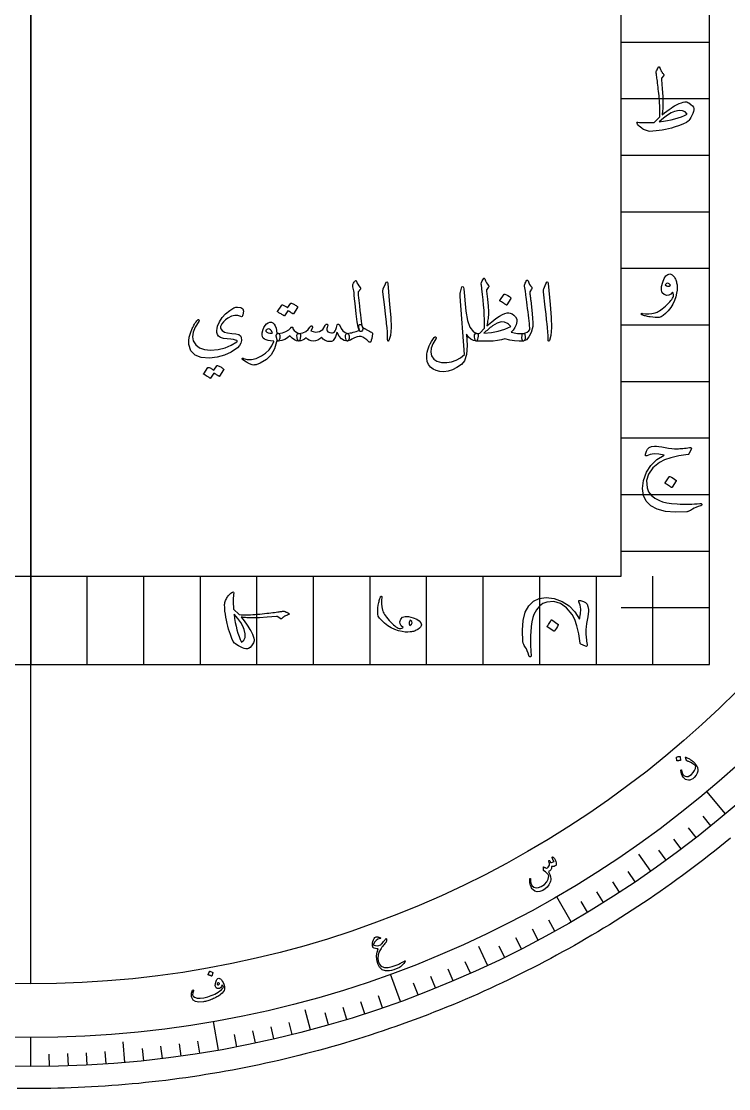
# Model space of a CAD drawing. Header units: millimetres. Extents: x -75 to 75, y -75 to 97.
# Drawn here: x -0.6 to 47.5, y -75 to -2.4 of the extents above; entities that cross this region are included whole.
import ezdxf

# ---------------------------------------------------------------- set-up
doc = ezdxf.new("R2010")
doc.units = ezdxf.units.MM
for name, color, linetype in [('CUT_OUTER', 1, 'Continuous'), ('ENGRAVE', 7, 'Continuous'), ('ENGRAVE_FINE', 8, 'Continuous'), ('TEXT', 5, 'Continuous')]:
    doc.layers.add(name, color=color, linetype=linetype)

msp = doc.modelspace()

# ---------------------------------------------------------------- linework, layer by layer
at = {"layer": 'CUT_OUTER'}
msp.add_lwpolyline([(47.5795, -57.9758), (47.2229, -58.2666), (46.8645, -58.5553), (46.5043, -58.8417), (46.1424, -59.126), (45.7787, -59.408), (45.4133, -59.6878), (45.0462, -59.9653), (44.6774, -60.2406), (44.307, -60.5136), (43.9348, -60.7843), (43.561, -61.0527), (43.1856, -61.3189), (42.8086, -61.5827), (42.4299, -61.8442), (42.0496, -62.1034), (41.6678, -62.3602), (41.2843, -62.6147), (40.8994, -62.8669), (40.5129, -63.1166), (40.1248, -63.364), (39.7353, -63.609), (39.3442, -63.8516), (38.9517, -64.0918), (38.5577, -64.3296), (38.1623, -64.565), (37.7654, -64.798), (37.3671, -65.0285), (36.9674, -65.2565), (36.5663, -65.4821), (36.1638, -65.7053), (35.7599, -65.9259), (35.3548, -66.1441), (34.9482, -66.3598), (34.5404, -66.573), (34.1313, -66.7837), (33.7208, -66.9918), (33.3092, -67.1975), (32.8962, -67.4006), (32.482, -67.6012), (32.0666, -67.7992), (31.65, -67.9947), (31.2322, -68.1876), (30.8132, -68.378), (30.3931, -68.5657), (29.9718, -68.7509), (29.5494, -68.9335), (29.1259, -69.1136), (28.7013, -69.291), (28.2756, -69.4658), (27.8488, -69.638), (27.421, -69.8075), (26.9921, -69.9745), (26.5623, -70.1388), (26.1314, -70.3004), (25.6996, -70.4594), (25.2667, -70.6158), (24.833, -70.7695), (24.3983, -70.9205), (23.9627, -71.0689), (23.5261, -71.2146), (23.0887, -71.3576), (22.6504, -71.498), (22.2113, -71.6356), (21.7714, -71.7705), (21.3306, -71.9028), (20.889, -72.0323), (20.4466, -72.1591), (20.0035, -72.2832), (19.5596, -72.4046), (19.1149, -72.5232), (18.6696, -72.6392), (18.2235, -72.7523), (17.7768, -72.8628), (17.3294, -72.9705), (16.8813, -73.0755), (16.4326, -73.1777), (15.9833, -73.2771), (15.5334, -73.3738), (15.0828, -73.4677), (14.6318, -73.5589), (14.1801, -73.6473), (13.728, -73.7329), (13.2753, -73.8158), (12.8221, -73.8958), (12.3685, -73.9731), (11.9144, -74.0476), (11.4598, -74.1193), (11.0048, -74.1882), (10.5494, -74.2544), (10.0936, -74.3177), (9.6374, -74.3782), (9.1808, -74.436), (8.7239, -74.4909), (8.2667, -74.543), (7.8091, -74.5923), (7.3513, -74.6389), (6.8932, -74.6826), (6.4348, -74.7234), (5.9762, -74.7615), (5.5173, -74.7968), (5.0583, -74.8292), (4.5991, -74.8589), (4.1396, -74.8857), (3.6801, -74.9097), (3.2204, -74.9308), (2.7605, -74.9492), (2.3006, -74.9647), (1.8406, -74.9774), (1.3805, -74.9873), (0.9204, -74.9944), (0.4602, -74.9986), (0, -75), (-0.4602, -74.9986), (-0.9204, -74.9944)], dxfattribs=at)
at = {"layer": 'ENGRAVE'}
for points in [[(0, -67.875), (0, 67.875)], [(-46.155, 0), (-46.155, -46.155), (46.155, -46.155), (46.155, 0)], [(-40.1549, 0), (-40.1549, -40.1549), (40.1549, -40.1549), (40.1549, 0)], [(0, 0), (0, -46.155)], [(46.155, -3.8463), (40.1549, -3.8463)], [(46.155, -7.6925), (40.1549, -7.6925)], [(46.155, -11.5388), (40.1549, -11.5388)], [(46.155, -15.385), (40.1549, -15.385)], [(46.155, -19.2312), (40.1549, -19.2312)], [(46.155, -23.0775), (40.1549, -23.0775)], [(46.155, -26.9237), (40.1549, -26.9237)], [(46.155, -30.77), (40.1549, -30.77)], [(46.155, -34.6163), (40.1549, -34.6163)], [(46.155, -38.4625), (40.1549, -38.4625)], [(0, -46.155), (0, -40.1549)], [(0, -46.155), (0, -40.1549)], [(3.8463, -46.155), (3.8463, -40.1549)], [(7.6925, -46.155), (7.6925, -40.1549)], [(11.5388, -46.155), (11.5388, -40.1549)], [(15.385, -46.155), (15.385, -40.1549)], [(19.2312, -46.155), (19.2312, -40.1549)], [(23.0775, -46.155), (23.0775, -40.1549)], [(26.9237, -46.155), (26.9237, -40.1549)], [(30.77, -46.155), (30.77, -40.1549)], [(34.6163, -46.155), (34.6163, -40.1549)], [(38.4625, -46.155), (38.4625, -40.1549)], [(42.3088, -46.155), (42.3088, -40.1549)], [(46.155, -42.3088), (40.1549, -42.3088)], [(47.2449, -56.3043), (45.9794, -54.7961)], [(42.1579, -60.2077), (41.3513, -59.0557)], [(36.75, -63.6529), (35.7656, -61.9479)], [(31.0624, -66.6136), (30.4681, -65.3391)], [(25.1385, -69.0674), (24.4651, -67.2174)], [(19.0232, -70.9955), (18.6592, -69.6372)], [(12.7631, -72.3834), (12.4213, -70.4445)], [(0, -73.5), (0, -71.5312)], [(6.4059, -73.2203), (6.2834, -71.8194)]]:
    msp.add_lwpolyline(points, dxfattribs=at)
for radius in [73.5, 73.5, 71.5312, 67.875, 67.875]:
    msp.add_circle((0, 0), radius, dxfattribs=at)
at = {"layer": 'ENGRAVE_FINE'}
for points in [[(46.255, -57.1202), (45.7241, -56.4645)], [(45.2511, -57.9188), (44.7317, -57.2539)], [(44.2334, -58.6997), (43.7256, -58.0259)], [(43.2022, -59.4627), (42.7063, -58.7801)], [(41.1007, -60.9343), (40.6289, -60.2348)], [(40.031, -61.6423), (39.5714, -60.9347)], [(38.9491, -62.3315), (38.5019, -61.616)], [(37.8553, -63.0018), (37.4207, -62.2786)], [(35.6335, -64.2845), (35.2244, -63.5466)], [(34.5062, -64.8966), (34.11, -64.1517)], [(32.2203, -66.0614), (31.8504, -65.303)], [(33.3683, -65.489), (32.9852, -64.7372)], [(29.8951, -67.1456), (29.552, -66.3748)], [(27.5336, -68.148), (27.2175, -67.3657)], [(28.7187, -67.6571), (28.3891, -66.8804)], [(26.34, -68.6182), (26.0377, -67.8305)], [(23.9293, -69.4956), (23.6546, -68.6978)], [(21.4893, -70.2884), (21.2426, -69.4815)], [(22.7127, -69.9027), (22.452, -69.1002)], [(20.2593, -70.6527), (20.0268, -69.8417)], [(15.2815, -71.8938), (15.1061, -71.0685)], [(16.5339, -71.6162), (16.3441, -70.7941)], [(17.7813, -71.3167), (17.5771, -70.498)], [(11.4979, -72.5951), (11.3659, -71.7617)], [(14.0245, -72.1496), (13.8635, -71.3214)], [(3.8467, -73.3993), (3.8025, -72.5567)], [(5.1271, -73.321), (5.0682, -72.4793)], [(7.6828, -73.0974), (7.5946, -72.2582)], [(8.9574, -72.9521), (8.8546, -72.1147)], [(10.2292, -72.7847), (10.1118, -71.9492)], [(1.2828, -73.4888), (1.268, -72.6452)], [(2.5651, -73.4552), (2.5357, -72.612)]]:
    msp.add_lwpolyline(points, dxfattribs=at)
at = {"layer": 'TEXT'}
for points in [[(42.5336, -5.8367), (42.5612, -5.7735), (42.5859, -5.7176), (42.6077, -5.669), (42.6265, -5.6276), (42.6421, -5.5939), (42.6541, -5.5681), (42.6625, -5.5503), (42.6672, -5.5405), (42.677, -5.5278), (42.6889, -5.5188), (42.7031, -5.5133), (42.7194, -5.5115), (42.7329, -5.5137), (42.7441, -5.5202), (42.7532, -5.5311), (42.7601, -5.5463), (42.7906, -5.6204), (42.8181, -5.6857), (42.8428, -5.7423), (42.8646, -5.7902), (42.8771, -5.8113), (42.8915, -5.8338), (42.9076, -5.8577), (42.9256, -5.8831), (42.9457, -5.91), (42.9684, -5.9383), (42.9936, -5.968), (43.0214, -5.9993), (43.0388, -6.0308), (43.0446, -6.0617), (43.0388, -6.0918), (43.0214, -6.1212), (42.911, -6.2664), (42.8962, -6.2899), (42.8864, -6.3143), (42.8817, -6.3393), (42.882, -6.3651), (42.9386, -7.0042), (42.9749, -7.522), (42.9909, -7.9187), (42.9865, -8.1942), (42.9805, -8.297), (42.9742, -8.3908), (42.9675, -8.4756), (42.9604, -8.5513), (42.953, -8.6182), (42.9452, -8.6768), (42.937, -8.7271), (42.9285, -8.769), (43.1021, -8.6362), (43.2631, -8.5164), (43.4113, -8.4097), (43.5469, -8.3161), (43.6694, -8.2352), (43.7784, -8.1666), (43.874, -8.1103), (43.9562, -8.0664), (44.1025, -8.0011), (44.2393, -7.9503), (44.3667, -7.914), (44.4846, -7.8922), (44.5471, -7.8904), (44.6124, -7.9024), (44.6806, -7.9281), (44.7517, -7.9677), (44.8925, -8.0675), (44.9956, -8.1637), (45.0609, -8.2562), (45.0885, -8.3451), (45.0867, -8.4442), (45.0638, -8.5556), (45.0199, -8.6794), (44.955, -8.8155), (44.8824, -8.9494), (44.8156, -9.0608), (44.7546, -9.1497), (44.6995, -9.2161), (44.5863, -9.2999), (44.3917, -9.3947), (44.1159, -9.5003), (43.7588, -9.6168), (43.5598, -9.6745), (43.3574, -9.7256), (43.1518, -9.7703), (42.943, -9.8084), (42.7316, -9.8403), (42.5184, -9.8665), (42.3034, -9.8868), (42.0865, -9.9013), (42.0072, -9.8853), (41.9319, -9.8665), (41.8606, -9.8447), (41.7933, -9.82), (41.7292, -9.7924), (41.6677, -9.7619), (41.6087, -9.7285), (41.5523, -9.6923), (41.4532, -9.6197), (41.3708, -9.5471), (41.3052, -9.4745), (41.2562, -9.4019), (41.2293, -9.3417), (41.2242, -9.3003), (41.2409, -9.2778), (41.2794, -9.2742), (41.3881, -9.2871), (41.5051, -9.2967), (41.6305, -9.303), (41.7642, -9.3061), (41.9063, -9.3059), (42.0568, -9.3025), (42.2155, -9.2958), (42.3826, -9.2858), (42.7659, -8.9084), (42.773, -8.7567), (42.7768, -8.6035), (42.7773, -8.4489), (42.7746, -8.2929), (42.769, -8.135), (42.7608, -7.975), (42.7501, -7.8127), (42.7369, -7.6483), (42.722, -7.4856), (42.7064, -7.3282), (42.69, -7.1764), (42.673, -7.0299), (42.6559, -6.8886), (42.6396, -6.7519), (42.624, -6.62), (42.6091, -6.4928), (42.5951, -6.3751), (42.5822, -6.2714), (42.5705, -6.182), (42.5597, -6.1067), (42.5501, -6.0452), (42.5416, -5.9971), (42.5342, -5.9624), (42.5278, -5.9412), (42.5238, -5.9172), (42.5235, -5.8918), (42.5267, -5.865), (42.5336, -5.8367)], [(43.7762, -8.5542), (43.5516, -8.6474), (43.3015, -8.7937), (43.0261, -8.9929), (42.7252, -9.2451), (43.0168, -9.209), (43.2936, -9.1646), (43.5554, -9.1118), (43.8024, -9.0506), (44.0341, -8.9819), (44.2502, -8.9062), (44.4507, -8.8236), (44.6356, -8.7342), (44.51, -8.5792), (44.325, -8.4975), (44.0804, -8.4892), (43.7762, -8.5542)], [(42.9749, -20.151), (43.0809, -19.9049), (43.1956, -19.73), (43.319, -19.6262), (43.4511, -19.5935), (43.5338, -19.6081), (43.6136, -19.6516), (43.6906, -19.7242), (43.7646, -19.8258), (43.8002, -19.8846), (43.8314, -19.9448), (43.8582, -20.0065), (43.8807, -20.0697), (43.9, -20.1346), (43.917, -20.2018), (43.9319, -20.2711), (43.9446, -20.3426), (43.9566, -20.5019), (43.9461, -20.6895), (43.913, -20.9055), (43.8575, -21.1497), (43.7755, -21.4027), (43.663, -21.6447), (43.52, -21.8759), (43.3465, -22.0962), (43.1647, -22.2882), (43.0025, -22.4286), (42.8599, -22.5175), (42.7369, -22.5549), (42.6113, -22.5614), (42.4668, -22.5578), (42.3035, -22.544), (42.1214, -22.5201), (42.029, -22.505), (41.9435, -22.4889), (41.865, -22.4716), (41.7933, -22.4533), (41.7281, -22.4346), (41.6692, -22.4163), (41.6164, -22.3983), (41.5697, -22.3807), (41.5421, -22.3655), (41.5233, -22.3488), (41.5131, -22.3306), (41.5117, -22.311), (41.5207, -22.2914), (41.5363, -22.2791), (41.5585, -22.274), (41.5871, -22.2762), (41.8111, -22.298), (42.0299, -22.2994), (42.2437, -22.2805), (42.4523, -22.2414), (42.5167, -22.2214), (42.5881, -22.1905), (42.6663, -22.1488), (42.7514, -22.0962), (42.8434, -22.0327), (42.9423, -21.9583), (43.048, -21.873), (43.1607, -21.7768), (43.2711, -21.6774), (43.3698, -21.5823), (43.4569, -21.4916), (43.5324, -21.4052), (43.5959, -21.3228), (43.647, -21.2441), (43.6859, -21.1689), (43.7124, -21.0975), (43.6971, -20.9893), (43.6804, -20.9087), (43.6623, -20.8558), (43.6427, -20.8303), (43.5247, -20.9693), (43.3915, -21.0437), (43.2431, -21.0535), (43.0794, -20.9987), (42.9444, -20.8804), (42.882, -20.6997), (42.8922, -20.4565), (42.9749, -20.151)], [(22.311, -21.3936), (22.3477, -21.7594), (22.3822, -22.0846), (22.4145, -22.3691), (22.4446, -22.613), (22.4725, -22.8158), (22.4983, -22.9773), (22.5219, -23.0975), (22.5433, -23.1762), (22.5745, -23.2778), (22.581, -23.362), (22.5629, -23.4288), (22.5201, -23.4782), (22.4674, -23.5054), (22.4199, -23.5057), (22.3774, -23.4792), (22.3401, -23.4259), (22.2744, -23.2223), (22.2051, -22.8496), (22.1321, -22.3078), (22.0555, -21.5968), (22.0283, -21.2909), (22.0047, -21.0466), (21.9848, -20.8641), (21.9684, -20.7432), (21.9046, -20.4761), (21.8962, -20.429), (21.8944, -20.3861), (21.8991, -20.3477), (21.9104, -20.3136), (21.9601, -20.2301), (21.9989, -20.1655), (22.0269, -20.1198), (22.0439, -20.0929), (22.0788, -20.0534), (22.1078, -20.0392), (22.131, -20.0504), (22.1484, -20.0871), (22.18, -20.1909), (22.2341, -20.299), (22.3107, -20.4115), (22.4097, -20.5284), (22.4279, -20.5516), (22.4359, -20.5749), (22.4337, -20.5981), (22.4214, -20.6213), (22.4016, -20.6494), (22.3829, -20.6757), (22.3653, -20.7002), (22.3488, -20.7229), (22.3333, -20.7438), (22.319, -20.7628), (22.3058, -20.7801), (22.2936, -20.7955), (22.2762, -20.8216), (22.2646, -20.8478), (22.2588, -20.8739), (22.2588, -20.9), (22.2664, -20.957), (22.2776, -21.0583), (22.2925, -21.2038), (22.311, -21.3936)], [(24.1169, -20.2671), (24.1724, -20.1597), (24.217, -20.1219), (24.2508, -20.1539), (24.2737, -20.2555), (24.4072, -21.6781), (24.4867, -22.5513), (24.5045, -23.2488), (24.4606, -23.7707), (24.355, -24.1169), (24.3357, -24.1452), (24.3187, -24.1604), (24.3038, -24.1626), (24.2911, -24.1517), (24.2809, -24.1347), (24.2737, -24.1125), (24.2693, -24.0853), (24.2679, -24.053), (24.2679, -23.8015), (24.2562, -23.5348), (24.233, -23.2528), (24.1982, -22.9556), (24.1906, -22.8779), (24.1677, -22.6681), (24.1296, -22.3263), (24.0762, -21.8523), (23.9485, -20.8013), (23.9456, -20.7454), (23.9485, -20.6939), (23.9572, -20.6467), (23.9717, -20.6039)], [(32.2345, -24.0182), (32.0015, -24.082), (31.738, -24.1285), (31.4441, -24.1575), (31.1196, -24.1691), (30.9569, -24.1713), (30.8112, -24.172), (30.6825, -24.1713), (30.5709, -24.1691), (30.4764, -24.1662), (30.3989, -24.1633), (30.3385, -24.1604), (30.2951, -24.1575), (30.2722, -24.1448), (30.2501, -24.1183), (30.2287, -24.078), (30.208, -24.024), (30.1677, -23.8603), (30.1688, -23.7409), (30.2113, -23.6658), (30.2951, -23.6349), (30.5448, -23.6291), (30.8641, -23.2865), (30.8638, -23.0006), (30.8569, -22.7001), (30.8435, -22.3851), (30.8235, -22.0555), (30.797, -21.7119), (30.764, -21.3544), (30.7244, -20.9831), (30.6783, -20.5981), (30.6727, -20.5429), (30.6674, -20.4936), (30.6625, -20.45), (30.658, -20.4123), (30.6535, -20.3803), (30.6486, -20.3542), (30.6433, -20.3339), (30.6377, -20.3194), (30.6377, -20.2642), (30.6609, -20.18), (30.7074, -20.0668), (30.777, -19.9245), (30.7865, -19.9093), (30.7974, -19.8984), (30.8097, -19.8919), (30.8235, -19.8897), (30.8373, -19.8922), (30.8496, -19.8998), (30.8605, -19.9125), (30.87, -19.9303), (30.9309, -20.0751), (30.9919, -20.196), (31.0529, -20.2929), (31.1138, -20.3658), (31.14, -20.3992), (31.1487, -20.4355), (31.14, -20.4747), (31.1138, -20.5168), (31.0151, -20.6445), (31.0031, -20.6656), (30.9962, -20.6939), (30.9944, -20.7295), (30.9977, -20.7723), (31.0619, -21.321), (31.1037, -21.7826), (31.1229, -22.1572), (31.1196, -22.4446), (31.1153, -22.4959), (31.108, -22.5571), (31.0979, -22.628), (31.0848, -22.7088), (31.0692, -22.799), (31.0514, -22.8982), (31.0314, -23.0066), (31.0093, -23.124), (31.3436, -22.8521), (31.6321, -22.6347), (31.8749, -22.4718), (32.0719, -22.3633), (32.2429, -22.2932), (32.3898, -22.2515), (32.5129, -22.2381), (32.6119, -22.253), (32.7415, -22.307), (32.8573, -22.3938), (32.9592, -22.5132), (33.0474, -22.6652), (33.059, -22.6954), (33.0648, -22.7335), (33.0648, -22.7795), (33.059, -22.8336), (33.0039, -23.0467), (32.9197, -23.2386), (32.8065, -23.4096), (32.6642, -23.5594), (32.7738, -23.5861), (32.8819, -23.6081), (32.9886, -23.6253), (33.0939, -23.6378), (33.1977, -23.6453), (33.3, -23.6473), (33.4009, -23.6438), (33.5003, -23.6349), (33.5374, -23.6371), (33.5671, -23.6553), (33.5896, -23.6894), (33.6049, -23.7395), (33.6241, -23.8443), (33.6295, -23.9325), (33.6212, -24.004), (33.5991, -24.0588), (33.5689, -24.102), (33.5424, -24.1328), (33.5196, -24.1514), (33.5003, -24.1575), (33.2078, -24.1662), (32.8994, -24.1459), (32.5749, -24.0966), (32.2345, -24.0182)], [(33.5874, -20.3252), (33.6266, -20.2305), (33.6571, -20.1553), (33.6789, -20.0998), (33.692, -20.0639), (33.7021, -20.041), (33.7152, -20.0247), (33.7312, -20.0149), (33.75, -20.0116), (33.7714, -20.0152), (33.7892, -20.0261), (33.8034, -20.0443), (33.8139, -20.0697), (33.8622, -20.1942), (33.9199, -20.3063), (33.987, -20.4061), (34.0636, -20.4936), (34.085, -20.5215), (34.0912, -20.5531), (34.0821, -20.5883), (34.0578, -20.6271), (33.93, -20.8071), (33.9387, -20.8877), (33.9474, -20.9668), (33.9562, -21.0445), (33.9649, -21.1207), (33.9736, -21.1954), (33.9823, -21.2687), (33.991, -21.3406), (33.9997, -21.411), (34.0799, -22.0628), (34.1289, -22.5723), (34.1467, -22.9396), (34.1333, -23.1646), (34.0237, -23.5729), (33.8807, -23.8745), (33.7043, -24.0693), (33.4945, -24.1575), (33.4887, -24.1575), (33.4829, -24.1575), (33.4771, -24.1575), (33.4713, -24.1575), (33.4368, -24.1249), (33.4147, -24.0501), (33.4049, -23.9332), (33.4074, -23.7743), (33.4129, -23.7155), (33.4292, -23.6727), (33.4564, -23.6458), (33.4945, -23.6349), (33.6419, -23.6055), (33.7645, -23.5522), (33.8625, -23.4749), (33.9358, -23.3736), (33.9309, -23.2521), (33.922, -23.1138), (33.9092, -22.9588), (33.8923, -22.7872), (33.8718, -22.5995), (33.848, -22.3967), (33.821, -22.1786), (33.7907, -21.9452), (33.7627, -21.7159), (33.737, -21.5097), (33.7134, -21.3268), (33.692, -21.1671), (33.6735, -21.0307), (33.6586, -20.9174), (33.6473, -20.8274), (33.6397, -20.7607), (33.5816, -20.4297), (33.5798, -20.397), (33.5802, -20.3687), (33.5827, -20.3448), (33.5874, -20.3252)], [(35.0275, -20.2671), (35.083, -20.1597), (35.1276, -20.1219), (35.1614, -20.1539), (35.1843, -20.2555), (35.3178, -21.6781), (35.3973, -22.5513), (35.4151, -23.2488), (35.3712, -23.7707), (35.2655, -24.1169), (35.2463, -24.1452), (35.2293, -24.1604), (35.2144, -24.1626), (35.2017, -24.1517), (35.1915, -24.1347), (35.1843, -24.1125), (35.1799, -24.0853), (35.1784, -24.053), (35.1784, -23.8015), (35.1668, -23.5348), (35.1436, -23.2528), (35.1088, -22.9556), (35.1011, -22.8779), (35.0783, -22.6681), (35.0402, -22.3263), (34.9868, -21.8523), (34.8591, -20.8013), (34.8562, -20.7454), (34.8591, -20.6939), (34.8678, -20.6467), (34.8823, -20.6039)], [(43.5033, -20.3658), (43.4177, -20.262), (43.3291, -20.2236), (43.2377, -20.2504), (43.1433, -20.3426), (43.2202, -20.405), (43.3059, -20.4297), (43.4003, -20.4166), (43.5033, -20.3658)], [(29.5867, -22.1368), (29.6901, -22.761), (29.8611, -23.2227), (30.0995, -23.5217), (30.4054, -23.6582), (30.425, -23.6872), (30.4316, -23.7453), (30.425, -23.8324), (30.4054, -23.9485), (30.3858, -24.0399), (30.3619, -24.1053), (30.3336, -24.1445), (30.3009, -24.1575), (30.1028, -24.1285), (29.9264, -24.0414), (29.7718, -23.8962), (29.639, -23.693), (29.6698, -24.4624), (29.623, -25.0634), (29.4985, -25.4959), (29.2964, -25.7601), (28.9756, -25.9688), (28.6693, -26.1187), (28.3775, -26.2098), (28.1002, -26.2421), (27.8233, -26.2272), (27.5791, -26.171), (27.3675, -26.0733), (27.1886, -25.9343), (27.051, -25.7594), (26.9636, -25.554), (26.9262, -25.3181), (26.9389, -25.0517), (26.9645, -24.9095), (27.0006, -24.7672), (27.0472, -24.625), (27.1044, -24.4827), (27.1724, -24.3404), (27.2517, -24.1982), (27.3423, -24.0559), (27.4441, -23.9136), (27.4593, -23.8984), (27.476, -23.8875), (27.4941, -23.881), (27.5137, -23.8788), (27.5301, -23.881), (27.5442, -23.8875), (27.5562, -23.8984), (27.566, -23.9136), (27.5714, -23.9322), (27.5704, -23.9528), (27.5627, -23.9757), (27.5486, -24.0007), (27.3493, -24.3452), (27.2336, -24.6525), (27.2013, -24.9229), (27.2524, -25.1563), (27.4023, -25.3816), (27.6255, -25.5351), (27.922, -25.6168), (28.2918, -25.6266), (28.6192, -25.5743), (28.9276, -25.464), (29.2173, -25.2956), (29.488, -25.0692), (29.2093, -21.1207), (29.2031, -21.0263), (29.202, -20.9465), (29.206, -20.8812), (29.2151, -20.8303), (29.3254, -20.482), (29.3675, -20.4522), (29.4009, -20.4616), (29.4256, -20.5103), (29.4415, -20.5981)], [(32.1881, -20.9813), (32.1953, -20.9741), (32.2055, -20.9697), (32.2185, -20.9683), (32.2345, -20.9697), (32.3474, -21.0154), (32.4537, -21.0713), (32.5535, -21.1374), (32.6468, -21.2136), (32.6558, -21.2252), (32.6598, -21.2368), (32.6587, -21.2484), (32.6526, -21.26), (32.3797, -21.7013), (32.3695, -21.7119), (32.3564, -21.7144), (32.3405, -21.709), (32.3216, -21.6955), (32.3053, -21.6839), (32.2795, -21.6665), (32.2443, -21.6433), (32.1997, -21.6142), (32.1449, -21.5794), (32.0792, -21.5388), (32.0026, -21.4923), (31.9151, -21.44), (31.9035, -21.4313), (31.8977, -21.4226), (31.8977, -21.4139), (31.9035, -21.4052)], [(17.6774, -21.591), (17.6846, -21.5838), (17.6948, -21.5794), (17.7078, -21.5779), (17.7238, -21.5794), (17.781, -21.6008), (17.8363, -21.6244), (17.8899, -21.6502), (17.9416, -21.6781), (17.9918, -21.7086), (18.041, -21.742), (18.0891, -21.7783), (18.1361, -21.8175), (18.1452, -21.8294), (18.1492, -21.8421), (18.1481, -21.8556), (18.1419, -21.8697), (17.8632, -22.311), (17.8556, -22.3168), (17.8443, -22.3168), (17.8294, -22.311), (17.8109, -22.2994), (17.7982, -22.2887), (17.7775, -22.274), (17.7489, -22.2553), (17.7122, -22.2326), (17.6672, -22.2056), (17.6135, -22.1738), (17.5511, -22.1374), (17.4799, -22.0962), (17.2593, -22.4388), (17.2491, -22.4493), (17.2361, -22.4518), (17.2201, -22.4464), (17.2012, -22.433), (17.1849, -22.4214), (17.1591, -22.4039), (17.1239, -22.3807), (17.0793, -22.3517), (17.0245, -22.3168), (16.9588, -22.2762), (16.8822, -22.2297), (16.7948, -22.1775), (16.7857, -22.1688), (16.7817, -22.1601), (16.7828, -22.1513), (16.789, -22.1426), (17.0735, -21.7188), (17.0807, -21.7115), (17.0909, -21.7071), (17.104, -21.7057), (17.1199, -21.7071), (17.1686, -21.7229), (17.2157, -21.7413), (17.2615, -21.7621), (17.3057, -21.7855), (17.3486, -21.8111), (17.3899, -21.8385), (17.4299, -21.8677), (17.4683, -21.8988)], [(14.2805, -22.4852), (14.0925, -22.4224), (13.8828, -22.4199), (13.6512, -22.4776), (13.3979, -22.5956), (13.2371, -22.7081), (13.1032, -22.8423), (12.9962, -22.9984), (12.916, -23.1762), (12.908, -23.2118), (12.9072, -23.2488), (12.9138, -23.2873), (12.9276, -23.3272), (13.0197, -23.4513), (13.1743, -23.5449), (13.3914, -23.6081), (13.6708, -23.6407), (13.9466, -23.6701), (14.147, -23.7235), (14.2718, -23.8008), (14.3212, -23.902), (14.3266, -24.114), (14.2849, -24.3027), (14.1959, -24.4682), (14.0599, -24.6104), (13.6276, -24.9055), (13.1671, -25.1229), (12.6782, -25.2626), (12.1611, -25.3247), (11.5964, -25.2855), (11.174, -25.1156), (10.8938, -24.8151), (10.7559, -24.384), (10.7479, -24.1474), (10.782, -23.8904), (10.8582, -23.6132), (10.9766, -23.3156), (11.0177, -23.2328), (11.06, -23.153), (11.1034, -23.076), (11.1478, -23.002), (11.1938, -22.9305), (11.2415, -22.8612), (11.291, -22.7941), (11.3424, -22.7291), (11.3699, -22.7022), (11.3946, -22.6914), (11.4164, -22.6964), (11.4353, -22.7175), (11.4458, -22.7436), (11.4483, -22.7698), (11.4429, -22.7959), (11.4295, -22.822), (11.1907, -23.2067), (11.0491, -23.5536), (11.0049, -23.8628), (11.0578, -24.1343), (11.2284, -24.4203), (11.4788, -24.6221), (11.8091, -24.7396), (12.2192, -24.773), (12.7447, -24.7313), (13.2179, -24.6235), (13.6389, -24.4497), (14.0076, -24.2098), (14.0297, -24.1895), (14.0381, -24.1691), (14.0326, -24.1488), (14.0134, -24.1285), (13.9354, -24.0908), (13.8, -24.0588), (13.6073, -24.0327), (13.3573, -24.0124), (13.1029, -23.9812), (12.9087, -23.9224), (12.7748, -23.836), (12.7011, -23.722), (12.667, -23.5881), (12.6576, -23.4477), (12.6728, -23.3007), (12.7127, -23.1472), (12.8423, -22.8456), (13.0219, -22.568), (13.2516, -22.3143), (13.5315, -22.0846), (13.6059, -22.0301), (13.6781, -21.983), (13.7481, -21.943), (13.816, -21.9104), (13.8813, -21.8846), (13.9437, -21.8654), (14.0032, -21.8527), (14.0599, -21.8465), (14.2812, -21.8672), (14.417, -21.9641), (14.467, -22.1372), (14.4315, -22.3865), (14.4046, -22.4537), (14.3705, -22.4925), (14.3291, -22.503), (14.2805, -22.4852)], [(16.7077, -24.2214), (16.5716, -24.6994), (16.3433, -25.0996), (16.0228, -25.4223), (15.6102, -25.6672), (15.5525, -25.6921), (15.4955, -25.7144), (15.4393, -25.7342), (15.3838, -25.7514), (15.3293, -25.7658), (15.2763, -25.7768), (15.2248, -25.7846), (15.1747, -25.7892), (15.0499, -25.7714), (14.8844, -25.7064), (14.6783, -25.5943), (14.4315, -25.435), (14.405, -25.4121), (14.3894, -25.39), (14.3847, -25.3686), (14.3908, -25.3479), (14.4046, -25.3319), (14.4228, -25.3247), (14.4453, -25.3261), (14.4721, -25.3363), (14.7287, -25.4194), (15.0165, -25.419), (15.3355, -25.3352), (15.6857, -25.1679), (15.9717, -24.9737), (16.2083, -24.7454), (16.3956, -24.4831), (16.5335, -24.1866), (16.5324, -24.176), (16.5291, -24.1677), (16.5237, -24.1615), (16.516, -24.1575), (16.3161, -24.1459), (16.1459, -24.1227), (16.0054, -24.0878), (15.8947, -24.0414), (15.8091, -23.9695), (15.7554, -23.8701), (15.7336, -23.7431), (15.7438, -23.5885), (15.747, -23.568), (15.751, -23.5471), (15.7557, -23.5259), (15.7612, -23.5043), (15.7674, -23.482), (15.7743, -23.4586), (15.7819, -23.4341), (15.7902, -23.4085), (15.8584, -23.2426), (15.9412, -23.1051), (16.0385, -22.9958), (16.1502, -22.9149), (16.2645, -22.8706), (16.3694, -22.8714), (16.4649, -22.9171), (16.5509, -23.0078), (16.626, -23.1341), (16.683, -23.2807), (16.7218, -23.4477), (16.7425, -23.6349), (16.7539, -23.6348), (16.765, -23.6342), (16.7757, -23.6333), (16.7861, -23.632), (16.7964, -23.6308), (16.8071, -23.6299), (16.8182, -23.6293), (16.8296, -23.6291), (16.8688, -23.6375), (16.8993, -23.6625), (16.9211, -23.7042), (16.9341, -23.7627), (16.9396, -23.8269), (16.9385, -23.8919), (16.9309, -23.9576), (16.9167, -24.024), (16.8982, -24.0824), (16.8775, -24.1241), (16.8546, -24.1492), (16.8296, -24.1575), (16.7193, -24.1575), (16.7186, -24.1681), (16.7164, -24.1822), (16.7127, -24.2), (16.7077, -24.2214)], [(18.2406, -23.6349), (18.2867, -23.6498), (18.3204, -23.6654), (18.3419, -23.6817), (18.3509, -23.6988), (18.3553, -23.7249), (18.3567, -23.7569), (18.3553, -23.7946), (18.3509, -23.8382), (18.3288, -23.9779), (18.303, -24.0777), (18.2736, -24.1376), (18.2406, -24.1575), (18.0838, -24.1354), (17.927, -24.069), (17.7703, -23.9583), (17.6135, -23.8033), (17.464, -23.9452), (17.2825, -24.0516), (17.0691, -24.1223), (16.8238, -24.1575), (16.7973, -24.1521), (16.7759, -24.1358), (16.7596, -24.1085), (16.7483, -24.0704), (16.7019, -23.8266), (16.6968, -23.7993), (16.699, -23.7699), (16.7084, -23.7384), (16.7251, -23.7046), (16.7443, -23.6785), (16.7672, -23.6582), (16.7937, -23.6436), (16.8238, -23.6349), (17.117, -23.5914), (17.358, -23.513), (17.5467, -23.3998), (17.6832, -23.2517), (17.6991, -23.2314), (17.718, -23.2169), (17.7398, -23.2081), (17.7645, -23.2052), (17.7873, -23.2085), (17.8037, -23.2183), (17.8135, -23.2346), (17.8167, -23.2575), (17.8174, -23.2793), (17.8196, -23.2982), (17.8233, -23.3141), (17.8283, -23.3272), (17.926, -23.4444), (18.0272, -23.5348), (18.1321, -23.5983), (18.2406, -23.6349)], [(18.9838, -23.2169), (19.002, -23.1853), (19.0216, -23.1602), (19.0426, -23.1417), (19.0651, -23.1298), (19.0876, -23.125), (19.1087, -23.1283), (19.1283, -23.1396), (19.1464, -23.1588), (19.1591, -23.1846), (19.1624, -23.2154), (19.1562, -23.2513), (19.1406, -23.2923), (19.1292, -23.313), (19.1181, -23.3344), (19.1074, -23.3566), (19.0971, -23.3794), (19.0864, -23.4027), (19.0746, -23.4259), (19.0617, -23.4491), (19.0477, -23.4723), (19.3725, -23.5555), (19.6443, -23.5203), (19.8632, -23.3667), (20.029, -23.0949), (20.0468, -23.0633), (20.0653, -23.0383), (20.0846, -23.0198), (20.1045, -23.0078), (20.127, -23.0027), (20.1481, -23.0049), (20.1677, -23.0144), (20.1858, -23.031), (20.1992, -23.0535), (20.2047, -23.0804), (20.2021, -23.1116), (20.1916, -23.1472), (20.1619, -23.2332), (20.1423, -23.3054), (20.1328, -23.3638), (20.1336, -23.4085), (20.1535, -23.472), (20.196, -23.5232), (20.2609, -23.562), (20.3484, -23.5885), (20.4435, -23.6001), (20.5255, -23.5943), (20.5945, -23.5711), (20.6503, -23.5304), (20.699, -23.464), (20.7462, -23.3635), (20.7919, -23.2288), (20.8362, -23.0601), (20.8427, -23.0398), (20.8565, -23.0252), (20.8775, -23.0165), (20.9058, -23.0136), (20.9349, -23.0165), (20.9581, -23.0252), (20.9755, -23.0398), (20.9871, -23.0601), (21.1004, -23.2985), (21.231, -23.4738), (21.3791, -23.5859), (21.5446, -23.6349), (21.579, -23.6494), (21.607, -23.6814), (21.6284, -23.7307), (21.6433, -23.7975), (21.6538, -23.8697), (21.6563, -23.9354), (21.6509, -23.9946), (21.6375, -24.0472), (21.6186, -24.0955), (21.5968, -24.1299), (21.5721, -24.1506), (21.5446, -24.1575), (21.3225, -24.1216), (21.1323, -24.0138), (20.9741, -23.8342), (20.8478, -23.5827), (20.8416, -23.5696), (20.8347, -23.5653), (20.8271, -23.5696), (20.8187, -23.5827), (20.765, -23.7478), (20.7142, -23.8832), (20.6663, -23.9888), (20.6213, -24.0646), (20.5723, -24.1187), (20.5182, -24.159), (20.4591, -24.1855), (20.3949, -24.1982), (20.2014, -24.1855), (20.0334, -24.1299), (19.8908, -24.0316), (19.7735, -23.8904), (19.6538, -24.0073), (19.521, -24.0908), (19.3751, -24.1408), (19.2161, -24.1575), (19.0633, -24.1434), (18.9301, -24.1009), (18.8165, -24.0301), (18.7226, -23.9311), (18.6075, -24.0301), (18.4888, -24.1009), (18.3665, -24.1434), (18.2406, -24.1575), (18.1909, -24.1332), (18.1521, -24.0603), (18.1241, -23.9387), (18.1071, -23.7685), (18.1132, -23.7166), (18.1375, -23.677), (18.18, -23.6498), (18.2406, -23.6349), (18.5026, -23.5936), (18.7138, -23.5101), (18.8742, -23.3845), (18.9838, -23.2169)], [(22.3575, -23.0427), (22.4257, -23.0369), (22.4794, -23.0543), (22.5186, -23.0949), (22.5433, -23.1588), (22.5545, -23.1904), (22.5767, -23.2212), (22.6097, -23.2513), (22.6536, -23.2807), (22.6812, -23.2962), (22.7117, -23.3134), (22.7451, -23.3324), (22.7814, -23.3533), (22.8206, -23.3753), (22.8627, -23.3976), (22.9077, -23.4203), (22.9556, -23.4433), (23.0448, -23.4865), (23.1152, -23.5232), (23.1668, -23.5533), (23.1994, -23.5769), (23.2216, -23.5976), (23.2357, -23.619), (23.2419, -23.6411), (23.2401, -23.664), (23.2158, -23.8374), (23.1893, -23.9862), (23.1606, -24.1103), (23.1298, -24.2098), (23.1218, -24.2225), (23.1094, -24.2316), (23.0927, -24.237), (23.0717, -24.2388), (23.0452, -24.2377), (23.0238, -24.2345), (23.0075, -24.229), (22.9962, -24.2214), (22.8496, -24.0853), (22.7117, -23.979), (22.5825, -23.9024), (22.462, -23.8556), (22.3401, -23.8454), (22.1949, -23.873), (22.0265, -23.9383), (21.8349, -24.0414), (21.7423, -24.0922), (21.6621, -24.1285), (21.5943, -24.1503), (21.5388, -24.1575), (21.5119, -24.1528), (21.4894, -24.1387), (21.4713, -24.1151), (21.4575, -24.082), (21.4103, -23.893), (21.4081, -23.7554), (21.4509, -23.6694), (21.5388, -23.6349), (21.6327, -23.624), (21.7289, -23.6088), (21.8273, -23.5892), (21.9278, -23.5653), (22.0301, -23.5366), (22.1339, -23.5028), (22.2392, -23.464), (22.3459, -23.4201), (22.3118, -23.2637), (22.3023, -23.1486), (22.3176, -23.075), (22.3575, -23.0427)], [(32.4261, -22.9556), (32.2254, -22.8641), (31.9892, -22.8627), (31.7174, -22.9512), (31.41, -23.1298), (31.3296, -23.186), (31.251, -23.2444), (31.1743, -23.305), (31.0993, -23.3678), (31.0262, -23.4321), (30.9549, -23.497), (30.8854, -23.5627), (30.8177, -23.6291), (31.3214, -23.579), (31.7932, -23.4869), (32.2331, -23.3526), (32.641, -23.1762), (32.6058, -23.1232), (32.5582, -23.0688), (32.4983, -23.0129), (32.4261, -22.9556)], [(16.4289, -23.5711), (16.368, -23.4647), (16.3012, -23.3896), (16.2286, -23.3457), (16.1502, -23.333), (16.1034, -23.3453), (16.0617, -23.3649), (16.025, -23.3918), (15.9935, -23.4259), (15.9833, -23.444), (15.9818, -23.4636), (15.9891, -23.4847), (16.0051, -23.5072), (16.0649, -23.5598), (16.1517, -23.5957), (16.2653, -23.615), (16.4057, -23.6175), (16.4202, -23.6146), (16.4289, -23.6059), (16.4318, -23.5914), (16.4289, -23.5711)], [(12.6547, -25.8356), (12.6619, -25.8284), (12.6721, -25.824), (12.6851, -25.8226), (12.7011, -25.824), (12.7583, -25.8454), (12.8136, -25.869), (12.8671, -25.8948), (12.9189, -25.9227), (12.9691, -25.9532), (13.0183, -25.9866), (13.0664, -26.0229), (13.1134, -26.0621), (13.1225, -26.0741), (13.1264, -26.0868), (13.1254, -26.1002), (13.1192, -26.1144), (12.8405, -26.5557), (12.8328, -26.5615), (12.8216, -26.5615), (12.8067, -26.5557), (12.7882, -26.544), (12.7755, -26.5333), (12.7548, -26.5186), (12.7262, -26.4999), (12.6895, -26.4773), (12.6445, -26.4502), (12.5908, -26.4185), (12.5284, -26.382), (12.4572, -26.3408), (12.2366, -26.6834), (12.2264, -26.6939), (12.2134, -26.6965), (12.1974, -26.691), (12.1785, -26.6776), (12.1622, -26.666), (12.1364, -26.6486), (12.1012, -26.6253), (12.0566, -26.5963), (12.0018, -26.5615), (11.9361, -26.5208), (11.8595, -26.4744), (11.7721, -26.4221), (11.763, -26.4134), (11.759, -26.4047), (11.7601, -26.396), (11.7662, -26.3873), (12.0508, -25.9634), (12.058, -25.9561), (12.0682, -25.9518), (12.0813, -25.9503), (12.0972, -25.9518), (12.1459, -25.9676), (12.193, -25.9859), (12.2388, -26.0067), (12.283, -26.0302), (12.3259, -26.0557), (12.3672, -26.0831), (12.4072, -26.1124), (12.4456, -26.1434)], [(44.9114, -31.5039), (44.7721, -31.8175), (44.7594, -31.8382), (44.7445, -31.8538), (44.7274, -31.8643), (44.7082, -31.8697), (44.064, -31.9713), (43.5251, -32.0962), (43.0914, -32.2443), (42.763, -32.4155), (42.3024, -32.7912), (42.0067, -33.2038), (41.8757, -33.6534), (41.9094, -34.1401), (42.0118, -34.4036), (42.1852, -34.6366), (42.4298, -34.8391), (42.7456, -35.0111), (42.9673, -35.088), (43.2435, -35.1505), (43.5741, -35.1984), (43.9591, -35.2317), (44.1638, -35.2415), (44.3656, -35.2477), (44.5645, -35.2503), (44.7604, -35.2492), (44.9528, -35.2448), (45.1408, -35.2376), (45.3244, -35.2274), (45.5037, -35.2143), (45.5458, -35.2114), (45.5792, -35.2143), (45.6039, -35.223), (45.6198, -35.2376), (45.6285, -35.2553), (45.6314, -35.2738), (45.6285, -35.2931), (45.6198, -35.313), (45.6135, -35.3237), (45.606, -35.3326), (45.5975, -35.3397), (45.5879, -35.345), (45.5775, -35.3495), (45.5668, -35.3544), (45.5558, -35.3597), (45.5443, -35.3653), (45.377, -35.4186), (45.2293, -35.4742), (45.1012, -35.5319), (44.9927, -35.5918), (44.9232, -35.6349), (44.8599, -35.6716), (44.8027, -35.7017), (44.7517, -35.7253), (44.7076, -35.7435), (44.6712, -35.7572), (44.6423, -35.7667), (44.6211, -35.7718), (43.827, -35.8012), (43.152, -35.7442), (42.596, -35.6008), (42.1591, -35.3711), (41.8434, -35.0561), (41.6568, -34.6627), (41.5995, -34.1909), (41.6713, -33.6407), (41.8615, -33.0866), (42.1591, -32.6144), (42.5641, -32.2243), (43.0765, -31.9162), (42.7136, -31.8469), (42.3972, -31.8305), (42.1272, -31.8672), (41.9036, -31.9568), (41.884, -31.9641), (41.8659, -31.9684), (41.8492, -31.9699), (41.8339, -31.9684), (41.8212, -31.9637), (41.8121, -31.9554), (41.8067, -31.9434), (41.8049, -31.9278), (41.8129, -31.8556), (41.8252, -31.7841), (41.8419, -31.7133), (41.863, -31.6433), (41.937, -31.5072), (42.0546, -31.4067), (42.2157, -31.3417), (42.4204, -31.3123), (42.55, -31.3134), (42.7122, -31.3283), (42.9071, -31.3569), (43.1346, -31.3994), (43.3694, -31.4419), (43.5861, -31.4705), (43.7846, -31.4854), (43.9649, -31.4865), (44.0517, -31.4827), (44.1435, -31.4771), (44.2404, -31.4696), (44.3424, -31.4604), (44.4494, -31.4489), (44.5616, -31.435), (44.6788, -31.4184), (44.8011, -31.3994), (44.8711, -31.3972), (44.9129, -31.4139), (44.9263, -31.4495), (44.9114, -31.5039)], [(43.4133, -33.3853), (43.4206, -33.378), (43.4307, -33.3736), (43.4438, -33.3722), (43.4598, -33.3736), (43.5726, -33.4194), (43.679, -33.4753), (43.7788, -33.5413), (43.872, -33.6175), (43.8811, -33.6291), (43.8851, -33.6407), (43.884, -33.6524), (43.8778, -33.664), (43.6049, -34.1053), (43.5948, -34.1158), (43.5817, -34.1183), (43.5657, -34.1129), (43.5469, -34.0995), (43.5305, -34.0878), (43.5048, -34.0704), (43.4696, -34.0472), (43.4249, -34.0182), (43.3701, -33.9833), (43.3044, -33.9427), (43.2279, -33.8962), (43.1404, -33.844), (43.1288, -33.8353), (43.123, -33.8266), (43.123, -33.8178), (43.1288, -33.8091)], [(17.2408, -42.5336), (17.304, -42.5612), (17.3599, -42.5859), (17.4085, -42.6077), (17.4499, -42.6265), (17.4836, -42.6421), (17.5094, -42.6541), (17.5272, -42.6625), (17.537, -42.6672), (17.5497, -42.677), (17.5587, -42.6889), (17.5642, -42.7031), (17.566, -42.7194), (17.5638, -42.7329), (17.5573, -42.7441), (17.5464, -42.7532), (17.5312, -42.7601), (17.4571, -42.7906), (17.3918, -42.8181), (17.3352, -42.8428), (17.2873, -42.8646), (17.2662, -42.8771), (17.2437, -42.8915), (17.2198, -42.9076), (17.1944, -42.9256), (17.1675, -42.9457), (17.1392, -42.9684), (17.1095, -42.9936), (17.0782, -43.0214), (17.0467, -43.0388), (17.0158, -43.0446), (16.9857, -43.0388), (16.9563, -43.0214), (16.8111, -42.911), (16.7876, -42.8962), (16.7632, -42.8864), (16.7382, -42.8817), (16.7124, -42.882), (16.0733, -42.9386), (15.5555, -42.9749), (15.1588, -42.9909), (14.8833, -42.9865), (14.7805, -42.9805), (14.6867, -42.9742), (14.6019, -42.9675), (14.5262, -42.9604), (14.4593, -42.953), (14.4007, -42.9452), (14.3504, -42.937), (14.3085, -42.9285), (14.4413, -43.1021), (14.5611, -43.2631), (14.6678, -43.4113), (14.7614, -43.5469), (14.8423, -43.6694), (14.9109, -43.7784), (14.9672, -43.874), (15.0111, -43.9562), (15.0764, -44.1025), (15.1272, -44.2393), (15.1635, -44.3667), (15.1853, -44.4846), (15.1871, -44.5471), (15.1751, -44.6124), (15.1494, -44.6806), (15.1098, -44.7517), (15.01, -44.8925), (14.9138, -44.9956), (14.8213, -45.0609), (14.7324, -45.0885), (14.6333, -45.0867), (14.5219, -45.0638), (14.3981, -45.0199), (14.262, -44.955), (14.1281, -44.8824), (14.0167, -44.8156), (13.9278, -44.7546), (13.8614, -44.6995), (13.7776, -44.5863), (13.6828, -44.3917), (13.5772, -44.1159), (13.4607, -43.7588), (13.403, -43.5598), (13.3519, -43.3574), (13.3072, -43.1518), (13.2691, -42.943), (13.2372, -42.7316), (13.211, -42.5184), (13.1907, -42.3034), (13.1762, -42.0865), (13.1922, -42.0072), (13.211, -41.9319), (13.2328, -41.8606), (13.2575, -41.7933), (13.2851, -41.7292), (13.3156, -41.6677), (13.349, -41.6087), (13.3852, -41.5523), (13.4578, -41.4532), (13.5304, -41.3708), (13.603, -41.3052), (13.6756, -41.2562), (13.7358, -41.2293), (13.7772, -41.2242), (13.7997, -41.2409), (13.8033, -41.2794), (13.7904, -41.3881), (13.7808, -41.5051), (13.7745, -41.6305), (13.7714, -41.7642), (13.7716, -41.9063), (13.775, -42.0568), (13.7817, -42.2155), (13.7917, -42.3826), (14.1691, -42.7659), (14.3208, -42.773), (14.474, -42.7768), (14.6286, -42.7773), (14.7846, -42.7746), (14.9425, -42.769), (15.1025, -42.7608), (15.2648, -42.7501), (15.4292, -42.7369), (15.5919, -42.722), (15.7493, -42.7064), (15.9011, -42.69), (16.0476, -42.673), (16.1889, -42.6559), (16.3256, -42.6396), (16.4575, -42.624), (16.5847, -42.6091), (16.7024, -42.5951), (16.8061, -42.5822), (16.8955, -42.5705), (16.9708, -42.5597), (17.0323, -42.5501), (17.0804, -42.5416), (17.1151, -42.5342), (17.1363, -42.5278), (17.1603, -42.5238), (17.1857, -42.5235), (17.2125, -42.5267), (17.2408, -42.5336)], [(26.004, -42.9749), (26.2501, -43.0809), (26.425, -43.1956), (26.5288, -43.319), (26.5615, -43.4511), (26.5469, -43.5338), (26.5034, -43.6136), (26.4308, -43.6906), (26.3292, -43.7646), (26.2704, -43.8002), (26.2102, -43.8314), (26.1485, -43.8582), (26.0853, -43.8807), (26.0204, -43.9), (25.9532, -43.917), (25.8839, -43.9319), (25.8124, -43.9446), (25.6531, -43.9566), (25.4655, -43.9461), (25.2495, -43.913), (25.0053, -43.8575), (24.7523, -43.7755), (24.5103, -43.663), (24.2791, -43.52), (24.0588, -43.3465), (23.8668, -43.1647), (23.7264, -43.0025), (23.6375, -42.8599), (23.6001, -42.7369), (23.5936, -42.6113), (23.5972, -42.4668), (23.611, -42.3035), (23.6349, -42.1214), (23.65, -42.029), (23.6661, -41.9435), (23.6834, -41.865), (23.7017, -41.7933), (23.7204, -41.7281), (23.7387, -41.6692), (23.7567, -41.6164), (23.7743, -41.5697), (23.7895, -41.5421), (23.8062, -41.5233), (23.8244, -41.5131), (23.844, -41.5117), (23.8636, -41.5207), (23.8759, -41.5363), (23.881, -41.5585), (23.8788, -41.5871), (23.857, -41.8111), (23.8556, -42.0299), (23.8745, -42.2437), (23.9136, -42.4523), (23.9336, -42.5167), (23.9645, -42.5881), (24.0062, -42.6663), (24.0588, -42.7514), (24.1223, -42.8434), (24.1967, -42.9423), (24.282, -43.048), (24.3782, -43.1607), (24.4776, -43.2711), (24.5727, -43.3698), (24.6634, -43.4569), (24.7498, -43.5324), (24.8322, -43.5959), (24.9109, -43.647), (24.9861, -43.6859), (25.0575, -43.7124), (25.1657, -43.6971), (25.2463, -43.6804), (25.2992, -43.6623), (25.3247, -43.6427), (25.1857, -43.5247), (25.1113, -43.3915), (25.1015, -43.2431), (25.1563, -43.0794), (25.2746, -42.9444), (25.4553, -42.882), (25.6985, -42.8922), (26.004, -42.9749)], [(37.7286, -44.9114), (37.415, -44.7721), (37.3943, -44.7594), (37.3787, -44.7445), (37.3682, -44.7274), (37.3628, -44.7082), (37.2612, -44.064), (37.1363, -43.5251), (36.9882, -43.0914), (36.817, -42.763), (36.4413, -42.3024), (36.0287, -42.0067), (35.5791, -41.8757), (35.0924, -41.9094), (34.8289, -42.0118), (34.5959, -42.1852), (34.3934, -42.4298), (34.2214, -42.7456), (34.1445, -42.9673), (34.082, -43.2435), (34.0341, -43.5741), (34.0008, -43.9591), (33.991, -44.1638), (33.9848, -44.3656), (33.9822, -44.5645), (33.9833, -44.7604), (33.9877, -44.9528), (33.9949, -45.1408), (34.0051, -45.3244), (34.0182, -45.5037), (34.0211, -45.5458), (34.0182, -45.5792), (34.0095, -45.6039), (33.9949, -45.6198), (33.9772, -45.6285), (33.9587, -45.6314), (33.9394, -45.6285), (33.9195, -45.6198), (33.9088, -45.6135), (33.8999, -45.606), (33.8928, -45.5975), (33.8875, -45.5879), (33.883, -45.5775), (33.8781, -45.5668), (33.8728, -45.5558), (33.8672, -45.5443), (33.8139, -45.377), (33.7583, -45.2293), (33.7006, -45.1012), (33.6407, -44.9927), (33.5976, -44.9232), (33.5609, -44.8599), (33.5308, -44.8027), (33.5072, -44.7517), (33.489, -44.7076), (33.4753, -44.6712), (33.4658, -44.6423), (33.4607, -44.6211), (33.4313, -43.827), (33.4883, -43.152), (33.6317, -42.596), (33.8614, -42.1591), (34.1764, -41.8434), (34.5698, -41.6568), (35.0416, -41.5995), (35.5918, -41.6713), (36.1459, -41.8615), (36.6181, -42.1591), (37.0082, -42.5641), (37.3163, -43.0765), (37.3856, -42.7136), (37.402, -42.3972), (37.3653, -42.1272), (37.2757, -41.9036), (37.2684, -41.884), (37.2641, -41.8659), (37.2626, -41.8492), (37.2641, -41.8339), (37.2688, -41.8212), (37.2771, -41.8121), (37.2891, -41.8067), (37.3047, -41.8049), (37.3769, -41.8129), (37.4484, -41.8252), (37.5192, -41.8419), (37.5892, -41.863), (37.7253, -41.937), (37.8258, -42.0546), (37.8908, -42.2157), (37.9202, -42.4204), (37.9191, -42.55), (37.9042, -42.7122), (37.8756, -42.9071), (37.8331, -43.1346), (37.7906, -43.3694), (37.762, -43.5861), (37.7471, -43.7846), (37.746, -43.9649), (37.7498, -44.0517), (37.7554, -44.1435), (37.7629, -44.2404), (37.7721, -44.3424), (37.7836, -44.4494), (37.7975, -44.5616), (37.8141, -44.6788), (37.8331, -44.8011), (37.8353, -44.8711), (37.8186, -44.9129), (37.783, -44.9263), (37.7286, -44.9114)], [(14.5233, -43.7762), (14.4301, -43.5516), (14.2838, -43.3015), (14.0846, -43.0261), (13.8324, -42.7252), (13.8685, -43.0168), (13.9129, -43.2936), (13.9657, -43.5554), (14.0269, -43.8024), (14.0956, -44.0341), (14.1713, -44.2502), (14.2539, -44.4507), (14.3433, -44.6356), (14.4983, -44.51), (14.58, -44.325), (14.5883, -44.0804), (14.5233, -43.7762)], [(25.7892, -43.5033), (25.893, -43.4177), (25.9314, -43.3291), (25.9046, -43.2377), (25.8124, -43.1433), (25.75, -43.2202), (25.7253, -43.3059), (25.7384, -43.4003), (25.7892, -43.5033)], [(35.8472, -43.4133), (35.8545, -43.4206), (35.8589, -43.4307), (35.8603, -43.4438), (35.8589, -43.4598), (35.8131, -43.5726), (35.7572, -43.679), (35.6912, -43.7788), (35.615, -43.872), (35.6034, -43.8811), (35.5918, -43.8851), (35.5801, -43.884), (35.5685, -43.8778), (35.1272, -43.6049), (35.1167, -43.5948), (35.1142, -43.5817), (35.1196, -43.5657), (35.133, -43.5469), (35.1447, -43.5305), (35.1621, -43.5048), (35.1853, -43.4696), (35.2143, -43.4249), (35.2492, -43.3701), (35.2898, -43.3044), (35.3363, -43.2279), (35.3885, -43.1404), (35.3972, -43.1288), (35.4059, -43.123), (35.4147, -43.123), (35.4234, -43.1288)], [(43.908, -52.4643), (43.9084, -52.4596), (43.9107, -52.4551), (43.9148, -52.4507), (43.9209, -52.4465), (43.9743, -52.4296), (44.0284, -52.4182), (44.0834, -52.4123), (44.1391, -52.4119), (44.1457, -52.4133), (44.1506, -52.4163), (44.1538, -52.4208), (44.1551, -52.4267), (44.1914, -52.6652), (44.191, -52.672), (44.1871, -52.6768), (44.1798, -52.6796), (44.1691, -52.6804), (44.1599, -52.6811), (44.1455, -52.6825), (44.1261, -52.6846), (44.1017, -52.6874), (44.0719, -52.6911), (44.0365, -52.696), (43.9955, -52.702), (43.949, -52.7091), (43.9423, -52.7094), (43.9376, -52.7079), (43.935, -52.7048), (43.9345, -52.7)], [(44.548, -52.4564), (44.5948, -52.4767), (44.6423, -52.4989), (44.6907, -52.5232), (44.7399, -52.5494), (44.7898, -52.578), (44.8406, -52.6095), (44.8921, -52.6439), (44.9443, -52.6813), (44.9947, -52.7199), (45.0425, -52.76), (45.0877, -52.8017), (45.1302, -52.845), (45.1702, -52.89), (45.2078, -52.9369), (45.2429, -52.9856), (45.2756, -53.0362), (45.3062, -53.0924), (45.3301, -53.1482), (45.3473, -53.2035), (45.3577, -53.2582), (45.3576, -53.403), (45.3176, -53.5473), (45.2378, -53.6907), (45.1179, -53.8333), (45.0182, -53.9209), (44.9177, -53.9819), (44.8166, -54.0164), (44.7149, -54.0243), (44.6185, -54.006), (44.529, -53.9653), (44.4463, -53.9023), (44.3704, -53.8169), (44.3054, -53.7138), (44.2566, -53.6034), (44.2241, -53.4857), (44.2077, -53.3608), (44.2081, -53.3446), (44.2117, -53.3328), (44.2185, -53.3254), (44.2285, -53.3224), (44.2408, -53.3232), (44.2503, -53.3307), (44.257, -53.3449), (44.261, -53.3658), (44.2952, -53.5119), (44.3468, -53.6264), (44.4161, -53.7091), (44.5031, -53.76), (44.6004, -53.7779), (44.704, -53.7623), (44.8139, -53.7131), (44.9299, -53.6302), (45.0507, -53.5068), (45.1388, -53.3738), (45.194, -53.2314), (45.2163, -53.0796), (45.2158, -53.0754), (45.2137, -53.0703), (45.21, -53.0644), (45.2046, -53.0576), (45.1576, -53.0084), (45.0954, -52.9575), (45.0179, -52.9049), (44.9253, -52.8505), (44.8771, -52.8245), (44.8317, -52.8008), (44.7891, -52.7792), (44.7493, -52.76), (44.7124, -52.7433), (44.6782, -52.7292), (44.6469, -52.718), (44.6183, -52.7095), (44.6039, -52.7045), (44.5928, -52.6981), (44.585, -52.6904), (44.5803, -52.6812), (44.5121, -52.4762), (44.5103, -52.4624), (44.5157, -52.4545), (44.5283, -52.4525), (44.548, -52.4564)], [(35.4625, -59.2862), (35.4604, -59.2736), (35.4613, -59.2633), (35.465, -59.2551), (35.4716, -59.2492), (35.482, -59.2445), (35.4923, -59.2431), (35.5026, -59.2449), (35.5128, -59.2498), (35.5433, -59.271), (35.5743, -59.3014), (35.6057, -59.341), (35.6376, -59.3898), (35.6815, -59.4745), (35.7128, -59.5611), (35.7315, -59.6499), (35.7374, -59.7406), (35.7352, -59.7647), (35.7296, -59.7856), (35.7205, -59.8035), (35.708, -59.8182), (35.6532, -59.8558), (35.5858, -59.8823), (35.506, -59.8976), (35.4137, -59.9016), (35.4023, -60.0175), (35.364, -60.1126), (35.2987, -60.1869), (35.2066, -60.2403), (35.2324, -60.2914), (35.2558, -60.3414), (35.2767, -60.3902), (35.2952, -60.4379), (35.3115, -60.4848), (35.3256, -60.5312), (35.3376, -60.577), (35.3475, -60.6223), (35.3589, -60.7078), (35.3572, -60.7939), (35.3422, -60.8806), (35.3139, -60.9678), (35.228, -61.1387), (35.118, -61.2871), (34.984, -61.4128), (34.8261, -61.5157), (34.6278, -61.5951), (34.4456, -61.6124), (34.2801, -61.5676), (34.1312, -61.4611), (34.093, -61.4141), (34.0573, -61.3533), (34.0241, -61.2788), (33.9934, -61.1905), (33.9669, -61.0897), (33.9475, -60.9804), (33.9352, -60.8624), (33.9299, -60.7358), (33.9305, -60.7273), (33.9329, -60.7202), (33.9371, -60.7143), (33.9433, -60.7097), (33.9503, -60.7065), (33.957, -60.7051), (33.9636, -60.7053), (33.9699, -60.7072), (33.9759, -60.7118), (33.9804, -60.7177), (33.9832, -60.7248), (33.9844, -60.7332), (33.9945, -60.9001), (34.0138, -61.031), (34.0426, -61.1261), (34.081, -61.1852), (34.2167, -61.2869), (34.3666, -61.3321), (34.5306, -61.3206), (34.7085, -61.2522), (34.9294, -61.1074), (35.0899, -60.9391), (35.1901, -60.7479), (35.2298, -60.5341), (35.1746, -60.4404), (35.1015, -60.3502), (35.0103, -60.2633), (34.9012, -60.1797), (34.8891, -60.1719), (34.8802, -60.1637), (34.8747, -60.1552), (34.8725, -60.1463), (34.8699, -60.1128), (34.8676, -60.0813), (34.8657, -60.0518), (34.8642, -60.0242), (34.8631, -59.9989), (34.8628, -59.9761), (34.8631, -59.9558), (34.8641, -59.9381), (34.8658, -59.9298), (34.8696, -59.9247), (34.8756, -59.9226), (34.8838, -59.9235), (34.8886, -59.925), (34.8955, -59.9276), (34.9047, -59.9313), (34.9161, -59.936), (34.9293, -59.942), (34.9442, -59.9494), (34.9607, -59.9582), (34.9788, -59.9685), (35.0146, -59.9876), (35.0427, -60.0002), (35.0631, -60.0063), (35.0759, -60.0059), (35.1396, -59.9755), (35.1943, -59.9295), (35.2397, -59.868), (35.276, -59.791), (35.2818, -59.7506), (35.2769, -59.6929), (35.2614, -59.6179), (35.2351, -59.5256), (35.2327, -59.5168), (35.2327, -59.5081), (35.2351, -59.4996), (35.2399, -59.4913), (35.2451, -59.4846), (35.2511, -59.4799), (35.2579, -59.4771), (35.2654, -59.4762), (35.2828, -59.4855), (35.3024, -59.5109), (35.3241, -59.5524), (35.3478, -59.61), (35.4118, -59.611), (35.4732, -59.6001), (35.5318, -59.5774), (35.5877, -59.5429), (35.5768, -59.5263), (35.5663, -59.5138), (35.5564, -59.5054), (35.5469, -59.501), (35.5369, -59.4975), (35.5293, -59.4925), (35.5239, -59.4863), (35.5209, -59.4786)], [(23.4052, -64.7207), (23.4408, -64.6956), (23.484, -64.6806), (23.5349, -64.6758), (23.5934, -64.6812), (23.6244, -64.6872), (23.6535, -64.6942), (23.6806, -64.7021), (23.7057, -64.7108), (23.7287, -64.7203), (23.7497, -64.7304), (23.7685, -64.7411), (23.7852, -64.7523), (23.7981, -64.7646), (23.7985, -64.7749), (23.7864, -64.7833), (23.7618, -64.7898), (23.6071, -64.8348), (23.479, -64.9188), (23.3773, -65.0418), (23.3018, -65.2042), (23.3013, -65.2132), (23.3044, -65.2213), (23.311, -65.2284), (23.3213, -65.2346), (23.4391, -65.2712), (23.5562, -65.2813), (23.6724, -65.2648), (23.7877, -65.2218), (23.807, -65.21), (23.8302, -65.1904), (23.8574, -65.1628), (23.8884, -65.1272), (23.9432, -65.058), (23.9915, -64.9969), (24.0334, -64.9439), (24.0689, -64.8989), (24.098, -64.8621), (24.1208, -64.8334), (24.1372, -64.8128), (24.1473, -64.8004), (24.1635, -64.7877), (24.1754, -64.7892), (24.1829, -64.805), (24.1861, -64.8351), (24.1856, -64.9173), (24.1817, -64.9799), (24.1744, -65.0227), (24.1637, -65.0458), (24.1207, -65.09), (24.0762, -65.1393), (24.03, -65.1936), (23.9821, -65.253), (23.9327, -65.3175), (23.8815, -65.3869), (23.8286, -65.4615), (23.7741, -65.541), (23.6732, -65.7257), (23.6156, -65.92), (23.6016, -66.1241), (23.6313, -66.3381), (23.668, -66.4473), (23.7214, -66.5419), (23.7916, -66.6218), (23.8787, -66.6871), (24.0609, -66.7508), (24.297, -66.7536), (24.5867, -66.6947), (24.9292, -66.5736), (24.9806, -66.5507), (25.0355, -66.525), (25.094, -66.4964), (25.1561, -66.465), (25.2214, -66.4307), (25.2898, -66.3933), (25.3612, -66.3528), (25.4358, -66.3092), (25.4489, -66.3025), (25.4594, -66.2994), (25.4672, -66.2998), (25.4722, -66.3039), (25.4693, -66.3344), (25.433, -66.3929), (25.3632, -66.4794), (25.2597, -66.5938), (25.1951, -66.6594), (25.1367, -66.712), (25.0845, -66.7518), (25.0386, -66.7786), (24.8607, -66.8602), (24.6953, -66.9236), (24.5425, -66.969), (24.4024, -66.9964), (24.1196, -66.9959), (23.892, -66.9133), (23.7198, -66.749), (23.6027, -66.5036), (23.5371, -66.2255), (23.5203, -65.9656), (23.5522, -65.7238), (23.6323, -65.5001), (23.5253, -65.4922), (23.4354, -65.4773), (23.3625, -65.4555), (23.3067, -65.4268), (23.2895, -65.4134), (23.2753, -65.397), (23.264, -65.3779), (23.2556, -65.3559), (23.2431, -65.2931), (23.2365, -65.2318), (23.2358, -65.172), (23.2409, -65.1137), (23.2655, -64.9912), (23.3011, -64.8849), (23.3477, -64.7948), (23.4052, -64.7207)], [(12.7314, -67.5108), (12.7831, -67.4971), (12.8391, -67.5077), (12.8994, -67.5426), (12.9641, -67.6017), (13.0273, -67.6827), (13.0831, -67.7831), (13.1314, -67.9027), (13.1722, -68.0418), (13.1836, -68.0929), (13.1894, -68.1413), (13.1895, -68.187), (13.1838, -68.23), (13.1518, -68.3198), (13.0957, -68.4104), (13.0154, -68.5018), (12.9107, -68.5938), (12.8502, -68.6387), (12.7872, -68.682), (12.7215, -68.724), (12.6532, -68.7644), (12.5822, -68.8033), (12.5083, -68.8408), (12.4315, -68.8768), (12.3517, -68.9114), (12.2712, -68.9439), (12.1921, -68.9739), (12.1144, -69.0012), (12.0381, -69.026), (11.9631, -69.0481), (11.8891, -69.0673), (11.8162, -69.0837), (11.7443, -69.0972), (11.4396, -69.1234), (11.2059, -69.0816), (11.0436, -68.9724), (10.9528, -68.7963), (10.944, -68.7535), (10.9387, -68.7039), (10.9368, -68.6476), (10.9382, -68.5846), (10.9457, -68.5145), (10.9604, -68.4453), (10.9824, -68.3769), (11.0117, -68.3094), (11.0164, -68.3014), (11.0224, -68.2953), (11.0297, -68.2911), (11.0384, -68.2886), (11.047, -68.2884), (11.0544, -68.2908), (11.0605, -68.2959), (11.0653, -68.3035), (11.0685, -68.3122), (11.0695, -68.3207), (11.0684, -68.3287), (11.0652, -68.3364), (11.0162, -68.4902), (11.0117, -68.6154), (11.0519, -68.7122), (11.1371, -68.7805), (11.3103, -68.8377), (11.5188, -68.8536), (11.7622, -68.8279), (12.0401, -68.7602), (12.1602, -68.7208), (12.2793, -68.6752), (12.3974, -68.6234), (12.5145, -68.5653), (12.6302, -68.501), (12.7445, -68.4306), (12.8572, -68.354), (12.9685, -68.2713), (13.0265, -68.2214), (13.0679, -68.1716), (13.0927, -68.1218), (13.101, -68.0721), (13.0856, -68.042), (13.0654, -68.0155), (13.0405, -67.9927), (13.0107, -67.9736), (13.0075, -67.973), (13.0042, -67.9755), (13.0008, -67.9811), (12.9974, -67.9899), (12.971, -68.0587), (12.9371, -68.1131), (12.8955, -68.1531), (12.8463, -68.1785), (12.7513, -68.1978), (12.6727, -68.1835), (12.6106, -68.1357), (12.5651, -68.0546), (12.5515, -67.978), (12.5595, -67.8799), (12.5891, -67.7603), (12.64, -67.619), (12.6577, -67.5831), (12.6788, -67.5531), (12.7034, -67.5291), (12.7314, -67.5108)], [(12.1621, -67.0265), (12.1648, -67.0225), (12.169, -67.0197), (12.1747, -67.018), (12.182, -67.0173), (12.2366, -67.0291), (12.2891, -67.046), (12.3396, -67.0681), (12.388, -67.0953), (12.3931, -67.0999), (12.3958, -67.1049), (12.3963, -67.1103), (12.3945, -67.1161), (12.3087, -67.3413), (12.305, -67.347), (12.2993, -67.3492), (12.2916, -67.348), (12.282, -67.3434), (12.2736, -67.3394), (12.2605, -67.3336), (12.2427, -67.3258), (12.2201, -67.3161), (12.1924, -67.3046), (12.1594, -67.2913), (12.121, -67.2762), (12.0772, -67.2593), (12.0713, -67.2563), (12.0679, -67.2527), (12.0672, -67.2487), (12.0691, -67.2443)], [(12.8313, -67.8808), (12.8388, -67.867), (12.8393, -67.8545), (12.8329, -67.8433), (12.8196, -67.8334), (12.7692, -67.8129), (12.7283, -67.8133), (12.6967, -67.8348), (12.6746, -67.8772), (12.6729, -67.8892), (12.6739, -67.8993), (12.6777, -67.9076), (12.6842, -67.914), (12.7257, -67.9307), (12.764, -67.9307), (12.7992, -67.9141), (12.8313, -67.8808)]]:
    msp.add_lwpolyline(points, close=True, dxfattribs=at)

doc.saveas('drawing.dxf')
